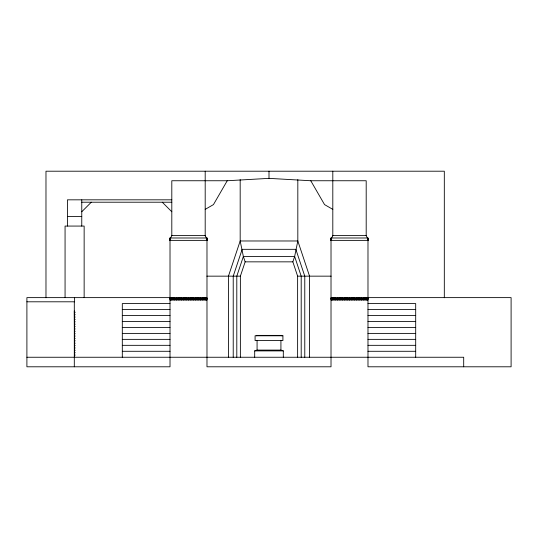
<?xml version="1.0" encoding="UTF-8"?>
<svg xmlns="http://www.w3.org/2000/svg" width="538" height="538" viewBox="0 0 538 538"><rect width="100%" height="100%" fill="white"/><g stroke="black" fill="none" stroke-linecap="round" stroke-linejoin="round"><path stroke-width="0.81" d="M171.804 235.604L205.193 235.604L206.39 237.991L206.39 240.338C207.924 240.479 207.917 237.91 206.39 237.991L170.607 237.991C169.087 237.904 169.1 240.486 170.607 240.338L170.607 237.991L171.804 235.604L171.804 180.748L227.231 180.748L269 178.36L310.769 180.748L366.196 180.748L366.196 235.604L367.393 237.991A1.19 1.19 0 0 1 367.696 240.338L367.393 237.991L331.61 237.991C330.083 237.91 330.076 240.486 331.61 240.338L331.61 237.991L332.807 235.604L366.196 235.604M206.39 240.217L206.982 240.217A1.19 1.19 0 0 0 206.39 237.991C207.702 237.957 207.95 240.035 206.686 240.338M331.61 240.217L330.796 240.029L330.46 239.188L330.796 238.341L331.61 237.991A1.19 1.19 0 0 0 331.018 240.217L331.314 240.338M367.689 240.338L368.389 238.879L367.393 237.991L368.234 239.188L367.393 240.378L367.985 239.188L367.393 237.991L368.584 239.188L367.656 240.338C369.989 238.697 366.795 236.384 367.467 240.338M169.416 239.188L170.607 237.991A1.19 1.19 0 0 0 170.304 240.338L169.416 239.188L170.607 239.188M74.607 313.298L74.607 311.307M74.607 315.671L74.607 313.681M74.607 318.052L74.607 316.062M74.607 320.426L74.607 318.435M74.607 322.8L74.607 320.809M74.607 325.181L74.607 323.19M74.607 327.555L74.607 325.564M74.607 329.928L74.607 327.938M74.607 332.309L74.607 330.319M74.607 334.683L74.607 332.692M74.607 337.057L74.607 335.066M74.607 339.438L74.607 337.447M74.607 341.812L74.607 339.821M74.607 344.185L74.607 342.195M74.607 346.566L74.607 344.576M74.607 348.94L74.607 346.949M74.607 351.314L74.607 349.323M74.607 353.695L74.607 351.704M74.607 356.069L74.607 354.078M240.378 357.252L240.378 276.155L245.146 261.845L243.358 256.478L240.177 240.977L240.177 179.611M297.622 357.252L297.622 276.155L292.854 261.845L294.642 256.478L297.823 240.977L297.823 179.611M74.607 313.089L74.903 312.248M74.607 315.463L74.903 314.629M74.607 317.844L74.903 317.003M74.607 320.218L74.903 319.377M74.607 322.592L74.903 321.758M74.607 324.972L74.903 324.132M74.607 327.346L74.903 326.505M74.607 329.72L74.903 328.886M74.607 332.101L74.903 331.26M74.607 334.475L74.903 333.634M74.607 336.849L74.903 336.015M74.607 339.229L74.903 338.389M74.607 341.603L74.903 340.762M74.607 343.977L74.903 343.143M74.607 346.358L74.903 345.517M74.607 348.732L74.903 347.891M74.607 351.106L74.903 350.272M74.607 353.486L74.903 352.646M74.607 355.86L74.903 355.019M227.231 180.748L213.458 204.601L205.193 209.369M206.471 240.338L206.39 237.991L207.419 239.188L206.653 240.338L207.204 238.879L206.39 237.991L206.962 238.879L206.545 240.338M81.763 211.757L91.299 202.214M169.712 298.812L170.607 298.812L171.804 297.622L174.184 300.009L176.572 297.622L178.959 300.009L181.346 297.622L183.727 300.009L186.114 297.622L188.502 300.009L190.882 297.622L193.27 300.009L195.657 297.622L198.038 300.009L200.425 297.622L202.813 300.009L205.193 297.622L206.39 298.812L207.285 298.812M206.39 298.812L205.193 300.009L202.813 297.622L200.425 300.009L198.038 297.622L195.657 300.009L193.27 297.622L190.882 300.009L188.502 297.622L186.114 300.009L183.727 297.622L181.346 300.009L178.959 297.622L176.572 300.009L174.184 297.622L171.804 300.009L170.607 298.812M330.715 298.812L331.61 298.812L332.807 297.622L335.187 300.009L337.575 297.622L339.962 300.009L342.343 297.622L344.73 300.009L347.118 297.622L349.498 300.009L351.886 297.622L354.273 300.009L356.654 297.622L359.041 300.009L361.428 297.622L363.816 300.009L366.196 297.622L367.393 298.812L368.288 298.812M367.393 298.812L366.196 300.009L363.816 297.622L361.428 300.009L359.041 297.622L356.654 300.009L354.273 297.622L351.886 300.009L349.498 297.622L347.118 300.009L344.73 297.622L342.343 300.009L339.962 297.622L337.575 300.009L335.187 297.622L332.807 300.009L331.61 298.812M170.533 240.338C171.044 236.323 168.441 238.61 170.344 240.338M254.689 357.252L254.689 350.89L257.077 350.097L280.923 350.097L283.311 350.89L283.311 357.252M171.804 199.827L67.452 199.827L67.452 226.068M81.763 202.214L171.804 202.214M67.452 216.525L81.763 216.525M170.015 238.152L170.607 238.152M206.39 238.152L206.982 238.152M331.018 238.152L331.61 238.152M367.393 238.152L367.985 238.152M169.766 238.341L170.607 238.341M206.39 238.341L207.231 238.341M330.769 238.341L331.61 238.341M367.393 238.341L368.234 238.341M169.578 238.59L170.607 238.59M206.39 238.59L207.419 238.59M330.581 238.59L331.61 238.59M367.393 238.59L368.422 238.59M169.457 238.879L170.607 238.879M206.39 238.879L207.54 238.879M330.46 238.879L331.61 238.879M367.393 238.879L368.543 238.879M206.39 239.188L207.581 239.188M330.419 239.188L331.61 239.188M367.393 239.188L368.584 239.188M169.457 239.491L170.607 239.491M206.39 239.491L207.54 239.491M330.46 239.491L331.61 239.491M367.393 239.491L368.543 239.491M169.578 239.78L170.607 239.78M206.39 239.78L207.419 239.78M330.581 239.78L331.61 239.78M367.393 239.78L368.422 239.78M169.766 240.029L170.607 240.029M206.39 240.029L207.231 240.029M330.769 240.029L331.61 240.029M367.393 240.029L368.234 240.029M170.015 240.217L170.607 240.217M367.393 240.217L367.985 240.217M245.146 261.845L292.854 261.845M206.854 276.155L240.378 276.155M297.622 276.155L331.146 276.155M206.982 297.622L26.9 297.622L26.9 366.795L170.015 366.795L170.015 240.378L206.982 240.378L206.982 366.795L331.018 366.795L331.018 240.378L367.985 240.378L367.985 366.795L511.1 366.795L511.1 297.622L331.018 297.622M170.015 298.22L170.015 299.41M206.982 298.22L206.982 299.41M331.018 298.22L331.018 299.41M367.985 298.22L367.985 299.41M170.015 300.009L206.982 300.009M331.018 300.009L367.985 300.009M26.9 301.798L74.607 301.798L74.607 297.622M170.015 303.587L122.308 303.587L122.308 357.252M367.985 303.587L415.692 303.587L415.692 357.252M122.308 309.552L170.015 309.552M367.985 309.552L415.692 309.552M74.305 311.011L74.607 357.252M122.308 315.51L170.015 315.51M367.985 315.51L415.692 315.51M122.308 321.475L170.015 321.475M367.985 321.475L415.692 321.475M122.308 327.44L170.015 327.44M367.985 327.44L415.692 327.44M122.308 333.399L170.015 333.399M367.985 333.399L415.692 333.399M122.308 339.364L170.015 339.364M367.985 339.364L415.692 339.364M122.308 345.329L170.015 345.329M367.985 345.329L415.692 345.329M254.689 350.89L283.311 350.89M122.308 351.287L170.015 351.287M367.985 351.287L415.692 351.287M26.9 357.252L463.695 357.252L463.695 366.795M332.807 209.369L324.542 204.601L310.769 180.748M331.455 240.338C330.688 237.917 331.677 237.48 331.529 240.338M162.261 202.214L171.804 211.757M74.607 311.515L74.903 312.356M74.607 313.889L74.903 314.73M74.607 316.27L74.903 317.104M74.607 318.644L74.903 319.485M74.607 321.018L74.903 321.858M74.607 323.399L74.903 324.232M74.607 325.772L74.903 326.613M74.607 328.146L74.903 328.987M74.607 330.527L74.903 331.361M74.607 332.901L74.903 333.742M74.607 335.275L74.903 336.115M74.607 337.656L74.903 338.489M74.607 340.029L74.903 340.87M74.607 342.403L74.903 343.244M74.607 344.784L74.903 345.618M74.607 347.158L74.903 347.999M74.607 349.532L74.903 350.373M74.607 351.913L74.903 352.746M74.607 354.286L74.903 355.127M444.314 297.749L444.314 171.205L45.979 171.205L45.979 297.749M367.393 297.622L367.393 300.009M332.807 171.205L332.807 235.852M331.61 297.622L331.61 300.009M309.552 357.252L309.552 276.155L297.823 240.977L240.177 240.977L228.448 276.155L228.448 357.252M304.777 357.252L304.777 276.155L295.833 249.323L242.167 249.323L233.223 276.155L233.223 357.252M301.199 357.252L301.199 276.155L294.642 256.478L243.358 256.478L236.801 276.155L236.801 357.252M281.724 335.786L281.724 335.389L256.276 335.389L256.276 335.786M280.923 340.554L280.923 350.097M269 171.205L269 178.36M257.077 340.554L257.077 350.097M206.39 297.622L206.39 300.009M205.193 171.205L205.193 235.852M170.607 297.622L170.607 300.009M84.143 297.622L84.143 226.068L65.064 226.068L65.064 297.622M81.763 199.827L81.763 226.068M74.305 301.798L74.305 366.795M170.035 238.879L170.607 240.378L169.766 239.188L170.607 237.991L170.035 238.879M330.796 238.879C331.906 242.006 329.438 238.469 331.61 237.991L330.796 238.879M171.804 298.22L171.205 298.812L171.804 299.41L172.395 298.812L171.804 298.22M174.184 298.22L173.592 298.812L174.184 299.41L174.783 298.812L174.184 298.22M176.572 298.22L175.973 298.812L176.572 299.41L177.17 298.812L176.572 298.22M178.959 298.22L178.36 298.812L178.959 299.41L179.558 298.812L178.959 298.22M181.346 298.22L180.748 298.812L181.346 299.41L181.938 298.812L181.346 298.22M183.727 298.22L183.135 298.812L183.727 299.41L184.326 298.812L183.727 298.22M186.114 298.22L185.516 298.812L186.114 299.41L186.713 298.812L186.114 298.22M188.502 298.22L187.903 298.812L188.502 299.41L189.094 298.812L188.502 298.22M190.882 298.22L190.291 298.812L190.882 299.41L191.481 298.812L190.882 298.22M193.27 298.22L192.671 298.812L193.27 299.41L193.868 298.812L193.27 298.22M195.657 298.22L195.059 298.812L195.657 299.41L196.249 298.812L195.657 298.22M198.038 298.22L197.446 298.812L198.038 299.41L198.636 298.812L198.038 298.22M200.425 298.22L199.827 298.812L200.425 299.41L201.024 298.812L200.425 298.22M202.813 298.22L202.214 298.812L202.813 299.41L203.404 298.812L202.813 298.22M205.193 298.22L204.601 298.812L205.193 299.41L205.792 298.812L205.193 298.22M332.807 298.22L332.208 298.812L332.807 299.41L333.399 298.812L332.807 298.22M335.187 298.22L334.596 298.812L335.187 299.41L335.786 298.812L335.187 298.22M337.575 298.22L336.976 298.812L337.575 299.41L338.173 298.812L337.575 298.22M339.962 298.22L339.364 298.812L339.962 299.41L340.554 298.812L339.962 298.22M342.343 298.22L341.751 298.812L342.343 299.41L342.941 298.812L342.343 298.22M344.73 298.22L344.132 298.812L344.73 299.41L345.329 298.812L344.73 298.22M347.118 298.22L346.519 298.812L347.118 299.41L347.709 298.812L347.118 298.22M349.498 298.22L348.906 298.812L349.498 299.41L350.097 298.812L349.498 298.22M351.886 298.22L351.287 298.812L351.886 299.41L352.484 298.812L351.886 298.22M354.273 298.22L353.674 298.812L354.273 299.41L354.865 298.812L354.273 298.22M356.654 298.22L356.062 298.812L356.654 299.41L357.252 298.812L356.654 298.22M359.041 298.22L358.442 298.812L359.041 299.41L359.64 298.812L359.041 298.22M361.428 298.22L360.83 298.812L361.428 299.41L362.027 298.812L361.428 298.22M363.816 298.22L363.217 298.812L363.816 299.41L364.408 298.812L363.816 298.22M366.196 298.22L365.605 298.812L366.196 299.41L366.795 298.812L366.196 298.22M282.914 335.786L255.086 335.786L255.086 340.554L282.914 340.554L282.914 335.786"/></g></svg>
